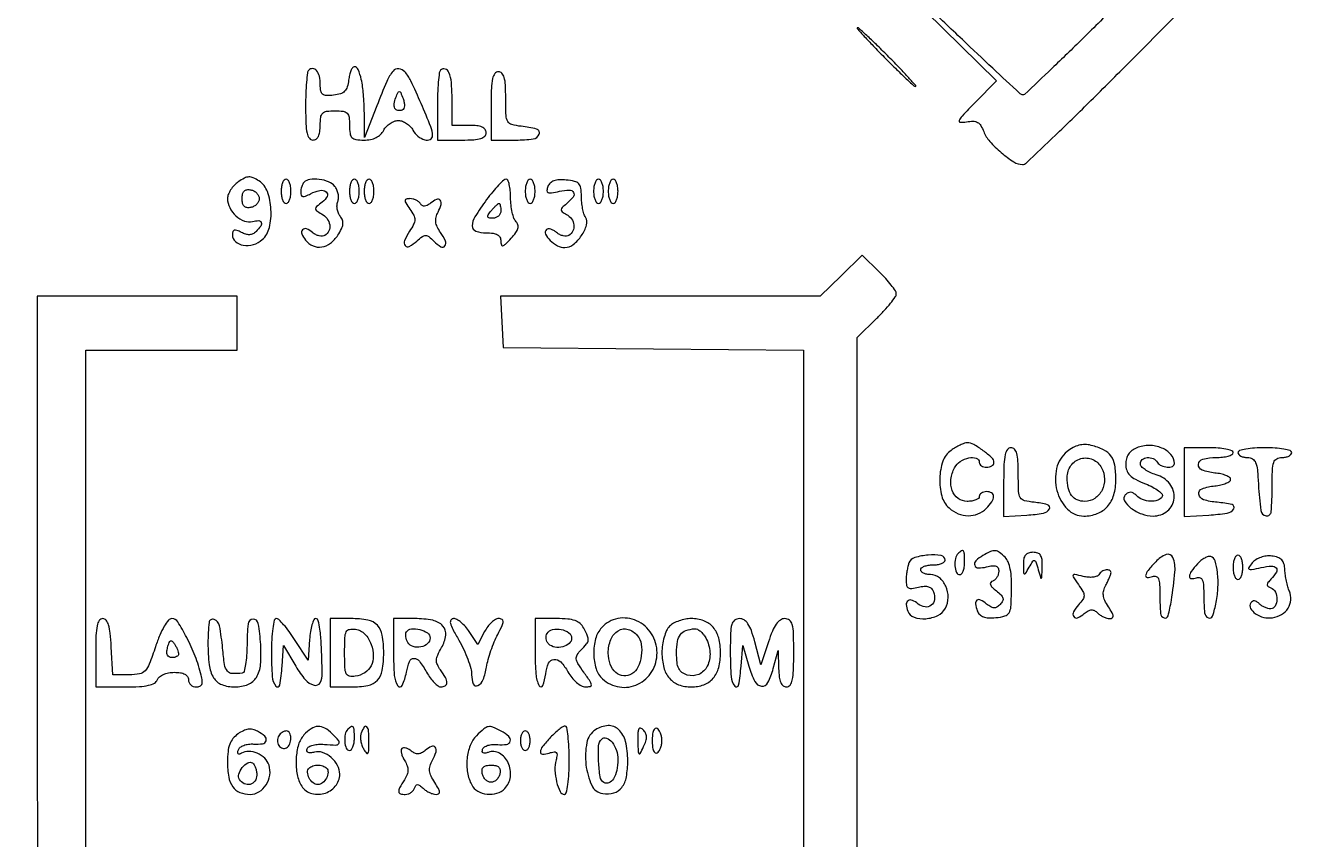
# Model space of a CAD drawing. Extents: x 1 to 1003, y 66 to 993.
# Drawn here: x 533.6 to 793, y 500.7 to 667.5 of the extents above; entities that cross this region are included whole.
import ezdxf

# ---------------------------------------------------------------- set-up
doc = ezdxf.new("R2010")
doc.units = 0

msp = doc.modelspace()

# ---------------------------------------------------------------- linework, layer by layer
for points in [[(718, 670.3969), (732.5, 656.143188), (728.161235, 651.693297, 0.003738), (725.498172, 648.920865, 0.084627), (724.885373, 648.003558, 0.535626), (725.121531, 647.629693, 0.053255), (726.392989, 647.734793, -0.04639), (727.734882, 647.864242, -0.131024), (728.638069, 647.626771, -0.128923), (729.311832, 646.968059, -0.044264), (729.912315, 645.730629, 0.092075), (731.13564, 643.72162, 0.034889), (733.502132, 641.424782, 0.03328), (736.08051, 639.528299, 0.142871), (737.891638, 639, 0.192328), (738.6209, 639.291289, 0.000906), (744.608612, 645.003346, 0.004006), (751.391386, 651.602337, 0.0025), (759.237267, 659.436921), (779.5, 679.873842)], [(757.47181, 671.998093, -0.00238), (750.151043, 664.730808, -0.003897), (743.871765, 658.651993, -0.000676), (738.298123, 653.354175, -0.281753), (737.798979, 653.248093, -0.102928), (737.298442, 653.551533, -0.000314), (731.775281, 658.704616, -0.00179), (725.549133, 664.562772, -0.001117), (718.293257, 671.469749, 0.001257)], [(704, 477), (704, 540.297052), (704, 603.594104), (708, 607.5, 0.01307), (709.532055, 609.07631, 0.017738), (710.825, 610.581924, 0.014767), (711.801139, 611.880608, 0.154977), (712, 612.506781, 0.149032), (711.813747, 613.117779, 0.017555), (710.970062, 614.282537, 0.019772), (709.83657, 615.624115, 0.01499), (708.493827, 617.005983), (704.987654, 620.4043), (700.705976, 616.20215), (696.424297, 612), (663.659889, 612), (630.895481, 612), (631.19774, 606.75), (631.5, 601.5), (662.25, 601.235548), (693, 600.971096), (693, 538.985548), (693, 477)], [(546, 477), (546, 539), (546, 601), (561.5, 601), (577, 601), (577, 606.5), (577, 612), (556.5, 612), (536, 612), (536, 538, 0.000897), (536.058188, 505.576242, 0.002481), (536.253378, 482.75, 0.000345)]]:
    msp.add_lwpolyline(points, format="xyb")
for points in [[(709.5, 661, 0.003936), (711.811926, 658.70019, 0.006164), (713.840159, 656.7625, 0.002114), (715.609109, 655.127667, 0.187602), (715.937393, 655, 0.646591), (716.00039, 655.139997, 0.002786), (714.546409, 656.7625, 0.007025), (712.741929, 658.698325, 0.003952), (710.5, 661, 0.003936), (708.188074, 663.29981, 0.006164), (706.159841, 665.2375, 0.002114), (704.390891, 666.872333, 0.187602), (704.062607, 667, 0.646591), (703.99961, 666.860003, 0.002786), (705.453591, 665.2375, 0.007025), (707.258071, 663.301675, 0.003952)], [(591.63948, 658.306147, 0.168302), (591.385865, 657.783687, 0.008269), (591.187847, 655.847222, 0.012627), (591.046449, 653.497882, 0.008716), (591, 650.833333, 0.008755), (591.061587, 647.316459, 0.045297), (591.304878, 645.388889, 0.105056), (591.766102, 644.37096, 0.238372), (592.5, 644, 0.152103), (593.148955, 644.202091, 0.12651), (593.625, 644.75, 0.082504), (593.911037, 645.677925, 0.033607), (594, 647, -0.030723), (594.103846, 648.688463, -0.167168), (594.5, 649.5, -0.167168), (595.311537, 649.896154, -0.030723), (597, 650, -0.030723), (598.688463, 649.896154, -0.167168), (599.5, 649.5, -0.167168), (599.896154, 648.688463, -0.030723), (600, 647, 0.030651), (600.103334, 645.315914, 0.165726), (600.497068, 644.502967, 0.167781), (601.302306, 644.105183, 0.031602), (602.964816, 644, 0.047175), (604.313279, 644.12751, 0.068003), (605.44759, 644.5089, 0.075869), (606.346038, 645.138988, 0.079252), (607, 646, -0.067308), (607.552804, 646.764898, -0.0557), (608.322777, 647.4125, -0.057669), (609.182584, 647.852277, -0.089634), (610, 648, -0.089634), (610.817416, 647.852277, -0.057669), (611.677223, 647.4125, -0.0557), (612.447196, 646.764898, -0.067308), (613, 646, 0.100038), (614.00427, 644.785201, 0.101465), (615.396706, 644.06322, 0.170041), (616.511077, 644.131012, 0.302004), (617, 644.866647, 0.095039), (616.643691, 646.724256, 0.0072), (614.672397, 651.473725, 0.008163), (612.573268, 656.122443, 0.074987), (611.344404, 657.957143, 0.181619), (610.074786, 658.604652, 0.253412), (608.916098, 658.136371, 0.072107), (607.631724, 656.024389, 0.008832), (605.596021, 650.997143), (603.097757, 644.5), (603.035224, 649.5, 0.016605), (602.857308, 653.389291, 0.034306), (602.410279, 656.397862, 0.04298), (601.771595, 658.448034, 0.304656), (600.949791, 659, 0.25111), (600.613707, 658.819852, 0.048985), (600.279874, 658.192188, 0.041464), (599.997103, 657.303451, 0.027658), (599.816422, 656.25, -0.046929), (599.523968, 654.866688, -0.121406), (599, 654, -0.121406), (598.133312, 653.476032, -0.046929), (596.75, 653.183578, -0.03092), (595.249852, 653.10439, -0.167453), (594.492639, 653.37302, -0.186631), (594.107694, 654.031462, -0.040027), (594, 655.374561, 0.054834), (593.815172, 657.054819, 0.115202), (593.248882, 658.231598, 0.21565), (592.465643, 658.627582, 0.210191)], [(618.63948, 658.306147, 0.168302), (618.385865, 657.783687, 0.008269), (618.187847, 655.847222, 0.012627), (618.046449, 653.497882, 0.008716), (618, 650.833333), (618, 644), (623, 644, 0.014068), (625.460489, 644.069243, 0.058865), (626.916667, 644.325, 0.122766), (627.704941, 644.79299, 0.200296), (628, 645.5, 0.164293), (627.773926, 646.169448, 0.129352), (627.166667, 646.642857, 0.075863), (626.104033, 646.918107, 0.025511), (624.5, 647), (621, 647), (621, 652.440983, 0.02093), (620.860527, 655.771436, 0.07487), (620.369495, 657.839048, 0.229498), (619.588149, 658.548178, 0.274391)], [(629, 651), (629, 644), (634.083333, 644, 0.033453), (637.628519, 644.237458, 0.2734), (638.852231, 645.202013, 0.445338), (638.329976, 646.234187, 0.041524), (635.172988, 646.813358, -0.037695), (633.232369, 647.154064, -0.207244), (632.410317, 647.789238, -0.117582), (632.063512, 649.041588, -0.009016), (632, 652.563358, 0.012339), (631.933079, 655.274831, 0.055019), (631.681024, 656.843893, 0.118903), (631.214528, 657.685956, 0.21006), (630.5, 658, 0.241448), (629.764111, 657.622643, 0.103378), (629.303571, 656.583333, 0.044348), (629.061101, 654.613168, 0.008455)], [(610.803347, 650.145833, -0.132324), (609.885926, 650.052542, -0.237641), (609.288005, 650.487037, -0.156806), (609.132666, 651.42174, -0.060234), (609.483797, 652.706872, -0.012562), (609.956134, 653.787233, -0.32904), (610.218824, 653.929974, -0.26417), (610.480749, 653.72897, -0.009302), (610.973183, 652.5, -0.044492), (611.195313, 651.708388, -0.064254), (611.236179, 650.983464, -0.084019), (611.101235, 650.431223, -0.202458)], [(577.203621, 635.430069, 0.051066), (576.360596, 634.700973, 0.045706), (575.647314, 633.790127, 0.048443), (575.159163, 632.843696, 0.095131), (575, 632.014725, 0.11981), (575.451503, 630.157522, 0.089105), (576.741196, 628.477487, 0.093983), (578.462966, 627.419651, 0.156073), (580.149076, 627.328733, -0.058992), (581.402642, 627.502743, -0.327927), (581.925565, 627.134398, -0.240895), (581.812724, 626.384789, -0.040824), (580.846804, 625.246804, -0.081163), (580.218038, 624.794661, -0.101995), (579.525759, 624.611856, -0.088719), (578.743703, 624.707816, -0.04812), (577.846804, 625.081988, 0.027956), (576.926811, 625.510055, 0.159735), (576.39621, 625.543424, 0.260466), (576.098283, 625.258213, 0.074535), (576, 624.602571, 0.213945), (576.622699, 623.213908, 0.142565), (578.221522, 622.4524, 0.112929), (580.299401, 622.584783, 0.112226), (582.118398, 623.607148, 0.151808), (583.580181, 626.079756, 0.072094), (583.91111, 629.802405, 0.07261), (583.174452, 633.431962, 0.16183), (581.453621, 635.621586, 0.038895), (580.272135, 636.276396, 0.118897), (579.378796, 636.449732, 0.110645), (578.4669, 636.201842, 0.031308)], [(586, 633.5, 0.038131), (586.073116, 632.542644, 0.057076), (586.29375, 631.734375, 0.074992), (586.617064, 631.182831, 0.226478), (587, 631, 0.226478), (587.382936, 631.182831, 0.074992), (587.70625, 631.734375, 0.057076), (587.926884, 632.542644, 0.038131), (588, 633.5, 0.038131), (587.926884, 634.457356, 0.057076), (587.70625, 635.265625, 0.074992), (587.382936, 635.817169, 0.226478), (587, 636, 0.226478), (586.617064, 635.817169, 0.074992), (586.29375, 635.265625, 0.057076), (586.073116, 634.457356, 0.038131)], [(590.666667, 635.333333, 0.079474), (590.410852, 634.980096, 0.037921), (590.195833, 634.460498, 0.036356), (590.049157, 633.871027, 0.042825), (590, 633.29815, 0.089471), (590.109345, 632.691977, 0.274803), (590.42158, 632.440774, 0.137338), (590.991567, 632.516357, 0.021652), (592.020667, 633.01106, -0.072705), (593.884114, 633.683349, -0.209778), (595.196742, 633.40018, -0.372423), (595.415257, 632.474219, -0.11377), (594.40149, 631.289601, 0.014615), (593.26478, 630.397111, 0.206052), (593.035428, 629.945075, 0.262102), (593.234693, 629.532098, 0.02323), (594.25, 628.892555, -0.099129), (595.385806, 627.909805, -0.126026), (595.935398, 626.642446, -0.146015), (595.771518, 625.403714, -0.150038), (594.956195, 624.472927, -0.128519), (594.447524, 624.316725, -0.067469), (593.784152, 624.378219, -0.060118), (593.07582, 624.634584, -0.056402), (592.432029, 625.056411, 0.075952), (591.186255, 625.805047, 0.309816), (590.367532, 625.629364, 0.297617), (590.214018, 624.785768, 0.073681), (590.979944, 623.524166, 0.114349), (592.525108, 622.348638, 0.143435), (594.300282, 622.102587, 0.128569), (596.073141, 622.858271, 0.083214), (597.595237, 624.505006, 0.028153), (598.340907, 625.796097, 0.084602), (598.63936, 626.765531, 0.118388), (598.552341, 627.584738, 0.088031), (598.101037, 628.378258, -0.075865), (597.713309, 629.023208, -0.055817), (597.483866, 629.82618, -0.055964), (597.438106, 630.657419, -0.077553), (597.594623, 631.385987, 0.083395), (597.744072, 632.123234, 0.056256), (597.676363, 632.980756, 0.055137), (597.41484, 633.822161, 0.070419), (596.989431, 634.512735, 0.124065), (595.720496, 635.440277, 0.063905), (593.805173, 635.943033, 0.065312), (591.896277, 635.940408, 0.164866)], [(600, 633.5, 0.038131), (600.073116, 632.542644, 0.057076), (600.29375, 631.734375, 0.074992), (600.617064, 631.182831, 0.226478), (601, 631, 0.226478), (601.382936, 631.182831, 0.074992), (601.70625, 631.734375, 0.057076), (601.926884, 632.542644, 0.038131), (602, 633.5, 0.038131), (601.926884, 634.457356, 0.057076), (601.70625, 635.265625, 0.074992), (601.382936, 635.817169, 0.226478), (601, 636, 0.226478), (600.617064, 635.817169, 0.074992), (600.29375, 635.265625, 0.057076), (600.073116, 634.457356, 0.038131)], [(603, 633.5, 0.038131), (603.073116, 632.542644, 0.057076), (603.29375, 631.734375, 0.074992), (603.617064, 631.182831, 0.226478), (604, 631, 0.226478), (604.382936, 631.182831, 0.074992), (604.70625, 631.734375, 0.057076), (604.926884, 632.542644, 0.038131), (605, 633.5, 0.038131), (604.926884, 634.457356, 0.057076), (604.70625, 635.265625, 0.074992), (604.382936, 635.817169, 0.226478), (604, 636, 0.226478), (603.617064, 635.817169, 0.074992), (603.29375, 635.265625, 0.057076), (603.073116, 634.457356, 0.038131)], [(628.08651, 631.802997, 0.018012), (625.699994, 628.300195, 0.138205), (625.141786, 626.411602, 0.32138), (625.872057, 625.364944, 0.085129), (628, 625, -0.032122), (629.400214, 624.909953, -0.09635), (630.305835, 624.609287, -0.147174), (630.814391, 624.08049, -0.118966), (631, 623.311439, 0.063661), (631.097959, 622.545172, 0.418507), (631.399749, 622.37086, 0.128544), (631.94335, 622.685452, 0.010116), (633.116628, 623.894811, 0.026723), (634.072648, 625.037722, 0.089284), (634.509368, 625.908085, 0.145638), (634.507727, 626.628634, 0.124101), (634.116628, 627.283372, -0.110625), (633.685579, 627.963261, -0.030351), (633.328009, 629.188241, -0.029115), (633.082209, 630.663388, -0.026731), (633, 632.2, 0.022679), (632.933908, 633.656356, 0.036319), (632.731662, 634.88375, 0.041466), (632.440558, 635.765727, 0.300895), (632.08651, 636, 0.189622), (631.580931, 635.801111, 0.014961), (630.534696, 634.767131, 0.018667), (629.335374, 633.4108, 0.013154)], [(636, 633.5, 0.038131), (636.073116, 632.542644, 0.057076), (636.29375, 631.734375, 0.074992), (636.617064, 631.182831, 0.226478), (637, 631, 0.226478), (637.382936, 631.182831, 0.074992), (637.70625, 631.734375, 0.057076), (637.926884, 632.542644, 0.038131), (638, 633.5, 0.038131), (637.926884, 634.457356, 0.057076), (637.70625, 635.265625, 0.074992), (637.382936, 635.817169, 0.226478), (637, 636, 0.226478), (636.617064, 635.817169, 0.074992), (636.29375, 635.265625, 0.057076), (636.073116, 634.457356, 0.038131)], [(640.628626, 634.474597, 0.070477), (640.441083, 633.657761, 0.327521), (640.678355, 633.269067, 0.138268), (641.367916, 633.189469, 0.014085), (643.000977, 633.500215, -0.044612), (645.018275, 633.757877, -0.281148), (645.884744, 633.272901, -0.307609), (645.805037, 632.331489, -0.04923), (644.436812, 630.947559, 0.019846), (643.559758, 630.15885, 0.202371), (643.373624, 629.717802, 0.241409), (643.575879, 629.323311, 0.028278), (644.436812, 628.775424, -0.111386), (645.466763, 627.84987, -0.124828), (645.946093, 626.608549, -0.137747), (645.755921, 625.380498, -0.148532), (644.956195, 624.472927, -0.128519), (644.447524, 624.316725, -0.067469), (643.784152, 624.378219, -0.060118), (643.07582, 624.634584, -0.056402), (642.432029, 625.056411, 0.043074), (641.819917, 625.481164, 0.05946), (641.204888, 625.742467, 0.074929), (640.678826, 625.813061, 0.19471), (640.333333, 625.666667, 0.317462), (640.172478, 624.732954, 0.088876), (641.084513, 623.459429, 0.072801), (642.587798, 622.370983, 0.120918), (644.099392, 622, 0.171196), (645.834111, 622.611887, 0.073419), (647.524284, 624.440735, 0.076015), (648.562441, 626.602573, 0.220363), (648.340024, 628.206024, -0.071064), (648.019047, 628.906387, -0.023883), (647.75104, 630.001145, -0.023209), (647.566544, 631.256524, -0.024563), (647.503828, 632.5, 0.034918), (647.385255, 634.165264, 0.155455), (646.964756, 635.037247, 0.148904), (646.105843, 635.526049, 0.031196), (644.377648, 635.803838, 0.033413), (642.927335, 635.847657, 0.07618), (641.854306, 635.642781, 0.10421), (641.1048, 635.184905, 0.112552)], [(650, 633.5, 0.038131), (650.073116, 632.542644, 0.057076), (650.29375, 631.734375, 0.074992), (650.617064, 631.182831, 0.226478), (651, 631, 0.226478), (651.382936, 631.182831, 0.074992), (651.70625, 631.734375, 0.057076), (651.926884, 632.542644, 0.038131), (652, 633.5, 0.038131), (651.926884, 634.457356, 0.057076), (651.70625, 635.265625, 0.074992), (651.382936, 635.817169, 0.226478), (651, 636, 0.226478), (650.617064, 635.817169, 0.074992), (650.29375, 635.265625, 0.057076), (650.073116, 634.457356, 0.038131)], [(653, 633.5, 0.038131), (653.073116, 632.542644, 0.057076), (653.29375, 631.734375, 0.074992), (653.617064, 631.182831, 0.226478), (654, 631, 0.226478), (654.382936, 631.182831, 0.074992), (654.70625, 631.734375, 0.057076), (654.926884, 632.542644, 0.038131), (655, 633.5, 0.038131), (654.926884, 634.457356, 0.057076), (654.70625, 635.265625, 0.074992), (654.382936, 635.817169, 0.226478), (654, 636, 0.226478), (653.617064, 635.817169, 0.074992), (653.29375, 635.265625, 0.057076), (653.073116, 634.457356, 0.038131)], [(581.5, 632, -0.111169), (581.367648, 631.412083, -0.081628), (580.985937, 630.86097, -0.076288), (580.418687, 630.429863, -0.076985), (579.75, 630.190371, -0.080835), (578.958137, 630.167453, -0.169023), (578.414557, 630.441706, -0.141833), (578.09901, 631.037793, -0.051314), (578, 632, -0.051314), (578.09901, 632.962207, -0.141833), (578.414557, 633.558294, -0.169023), (578.958137, 633.832547, -0.080835), (579.75, 633.809629, -0.076985), (580.418687, 633.570137, -0.076288), (580.985937, 633.13903, -0.081628), (581.367648, 632.587917, -0.111169)], [(612.37988, 629.868032, -0.033131), (613.151877, 628.593984, -0.124619), (613.363706, 627.691643, -0.114977), (613.128655, 626.756802, -0.026197), (612.301126, 625.336824, 0.042927), (611.278168, 623.438398, 0.267987), (611.400219, 622.383918, 0.377754), (612.250669, 622.20307, 0.055739), (613.800024, 623.319024, -0.024297), (614.917663, 624.235791, -0.163174), (615.590645, 624.455007, -0.169202), (616.246612, 624.22014, -0.026592), (617.282345, 623.289084, 0.058096), (618.718339, 622.15296, 0.386342), (619.540978, 622.306124, 0.275059), (619.655866, 623.322834, 0.046707), (618.649558, 625.089939, -0.038689), (617.963123, 626.251692, -0.083055), (617.665861, 627.245645, -0.093846), (617.725509, 628.202293, -0.06057), (618.128579, 629.240253, 0.051589), (618.754394, 630.770057, 0.247512), (618.573272, 631.663339, 0.33608), (617.829372, 631.843048, 0.070446), (616.613194, 631.093942, -0.042758), (615.932773, 630.621153, -0.113862), (615.370421, 630.450245, -0.160084), (614.908743, 630.567725, -0.113122), (614.530011, 630.951442, 0.087609), (614.171975, 631.352853, 0.053334), (613.632384, 631.691986, 0.051388), (613.005234, 631.922235, 0.062374), (612.384279, 632, 0.051794), (611.611721, 631.919757, 0.354227), (611.386888, 631.643389, 0.143873), (611.538235, 631.124347, 0.010377)], [(631, 629.5, -0.107348), (630.875699, 628.927707, -0.099536), (630.523407, 628.440625, -0.095788), (629.996941, 628.114059, -0.091307), (629.377555, 628, -0.035496), (628.565314, 628.057736, -0.304492), (628.308142, 628.28931, -0.217533), (628.381629, 628.689039, -0.020633), (629, 629.5, -0.013852), (629.504355, 630.074554, -0.019119), (629.99011, 630.559375, -0.016008), (630.412416, 630.925448, -0.172217), (630.622445, 631, -0.294983), (630.768578, 630.90557, -0.044235), (630.889093, 630.559375, -0.037907), (630.972666, 630.07485, -0.023761)], [(723.222506, 580.443296, 0.15762), (721.55953, 578.242616, 0.075407), (720.904356, 574.720605, 0.074538), (721.322543, 571.113198, 0.143734), (722.828741, 568.654988, 0.085798), (724.671585, 567.488322, 0.095846), (726.728677, 567.066823, 0.099518), (728.732815, 567.446835, 0.10024), (730.428571, 568.571429, 0.04324), (731.578844, 569.939933, 0.149017), (731.935826, 571.029229, 0.275727), (731.539405, 571.726022, 0.129582), (730.5, 572, 0.064853), (729.926543, 571.925306, 0.082425), (729.440625, 571.70625, 0.098894), (729.115568, 571.381354, 0.148195), (729, 571, -0.225263), (728.818277, 570.617111, -0.075489), (728.271222, 570.29375, -0.057437), (727.469095, 570.073133, -0.038433), (726.519052, 570, -0.162207), (724.682389, 570.611942, -0.143852), (723.472043, 572.231384, -0.119118), (723.198716, 574.518144, -0.093582), (723.950153, 576.906859, -0.12439), (725.122868, 578.194023, -0.093068), (726.89788, 578.941937, -0.136074), (728.386569, 578.856533, -0.321156), (729, 578, 0.148195), (729.115568, 577.618646, 0.098894), (729.440625, 577.29375, 0.082425), (729.926543, 577.074694, 0.064853), (730.5, 577, 0.061006), (731.073593, 577.070247, 0.07958), (731.559375, 577.277093, 0.097455), (731.884591, 577.583526, 0.156466), (732, 577.943296, 0.207636), (731.570638, 578.932651, 0.029104), (729.817682, 580.39036, 0.03199), (727.865791, 581.645729, 0.127583), (726.5, 582, 0.089205), (725.950882, 581.901246, 0.02189), (725.102054, 581.542718, 0.021722), (724.1508, 581.039161, 0.020182)], [(746.986772, 580.190372, 0.167894), (744.847597, 576.758942, 0.120652), (744.917597, 572.206736, 0.129614), (747.045912, 568.431208, 0.20263), (750.432481, 567, 0.091817), (753.181734, 567.509146, 0.120828), (755.269879, 568.958451, 0.11146), (756.560788, 571.312649, 0.070005), (757, 574.434259, 0.03946), (756.763948, 577.42066, 0.116981), (755.986436, 579.308624, 0.126326), (754.485359, 580.562515, 0.049713), (751.931177, 581.481137, 0.057681), (750.639402, 581.650901, 0.067801), (749.414676, 581.503272, 0.063556), (748.212581, 581.019934, 0.042881)], [(761.25, 580.959518, 0.066295), (760.282929, 580.417292, 0.08309), (759.574415, 579.67421, 0.083056), (759.146217, 578.74069, 0.066178), (759, 577.640804, 0.084115), (759.215517, 576.368789, 0.113116), (759.835105, 575.382605, 0.077848), (761.017228, 574.522162, 0.023304), (763.051328, 573.596139, -0.024834), (764.560479, 572.903523, -0.042209), (765.73329, 572.161198, -0.054875), (766.455719, 571.476899, -0.324863), (766.492311, 570.987559, -0.175382), (765.562043, 570.250568, -0.090968), (764.075509, 570.039084, -0.0826), (762.46888, 570.373044, -0.104283), (761.2, 571.2, 0.054484), (760.582555, 571.695777, 0.129989), (760.026684, 571.873316, 0.141059), (759.485561, 571.746816, 0.068979), (758.915729, 571.315729, 0.339687), (758.759366, 570.124185, 0.099572), (760.062759, 568.646838, 0.072586), (762.282766, 567.421137, 0.09013), (764.600062, 567, 0.171667), (767.564661, 568.048753, 0.206371), (768.928954, 570.645616, 0.189947), (768.020477, 573.595853, 0.153781), (765.25, 575.456797, -0.034365), (764.005846, 575.91803, -0.045488), (762.954687, 576.512413, -0.053077), (762.222708, 577.143609, -0.190542), (762, 577.706797, -0.224853), (762.402764, 578.557132, -0.15178), (763.414577, 578.96695, -0.126354), (764.628885, 578.761256, -0.150636), (765.5, 578, 0.153666), (766.2804, 577.32613, 0.084125), (767.519735, 577.023535, 0.106124), (768.591253, 577.174356, 0.320305), (768.984687, 577.75, 0.176898), (768.2696, 579.590446, 0.114675), (766.393314, 580.934711, 0.09774), (763.833065, 581.449614, 0.095847)], [(734, 573.945209), (734, 566.890418), (738.75, 567.195209, 0.026733), (742.135926, 567.595003, 0.223499), (743.365978, 568.45609, 0.492505), (743.007321, 569.316373, 0.041127), (740.25, 569.813358, -0.035339), (738.245845, 570.150725, -0.207641), (737.413858, 570.779121, -0.120233), (737.063459, 572.020377, -0.008955), (737, 575.563358, 0.012339), (736.933079, 578.274831, 0.055019), (736.681024, 579.843893, 0.118903), (736.214528, 580.685956, 0.21006), (735.5, 581, 0.242445), (734.763467, 580.620559, 0.102828), (734.303155, 579.574201, 0.044044), (734.060946, 577.590039, 0.00836)], [(754.067697, 576.873507, -0.118733), (754.664749, 574.58345, -0.121243), (754.146022, 572.292091, -0.130305), (752.668935, 570.618433, -0.14821), (750.628428, 570, -0.101143), (749.055869, 570.321395, -0.132879), (747.910028, 571.224377, -0.108068), (747.223574, 572.745694, -0.05219), (747, 574.881787, -0.155971), (747.782967, 577.330696, -0.17094), (749.816205, 578.761743, -0.176675), (752.244522, 578.579134, -0.165127)], [(771, 573.94774), (771, 566.895481), (776.013123, 567.19774, 0.023461), (779.76026, 567.600726, 0.210541), (781.120397, 568.47074, 0.522838), (780.779515, 569.332212, 0.036999), (777.75, 569.810365, -0.054126), (774.950771, 570.35081, -0.288882), (773.982374, 571.478666, -0.357182), (774.655649, 572.60417, -0.062447), (777.25, 573.186642, 0.02879), (778.494957, 573.379494, 0.043226), (779.545313, 573.701701, 0.052026), (780.283511, 574.093555, 0.249714), (780.5, 574.5, 0.249714), (780.283511, 574.906445, 0.052026), (779.545313, 575.298299, 0.043226), (778.494957, 575.620506, 0.02879), (777.25, 575.813358, -0.064722), (774.651896, 576.409054, -0.3354), (773.907465, 577.573216, -0.320469), (774.82068, 578.660621, -0.063081), (777.5, 579, 0.027026), (778.841111, 579.072542, 0.042582), (779.971875, 579.29375, 0.052312), (780.767902, 579.614308, 0.277684), (781, 580, 0.322437), (780.719449, 580.389817, 0.031449), (779.53125, 580.70625, 0.03053), (777.916554, 580.927795, 0.01883), (776, 581), (771, 581)], [(782, 580, 0.187142), (782.148089, 579.618199, 0.089477), (782.572841, 579.29375, 0.069302), (783.203837, 579.07377, 0.049306), (783.950096, 579, -0.133195), (784.970492, 578.723266, -0.167394), (785.604705, 577.984538, -0.070923), (785.967962, 576.474647, -0.010414), (786.200096, 573.329004, 0.018609), (786.667194, 568.155806, 0.336201), (787.761504, 567.040553, 0.433951), (788.799692, 567.86753, 0.019828), (789, 572.916667, -0.008264), (789.058294, 576.443574, -0.071266), (789.332192, 577.989583, -0.188344), (789.93837, 578.724104, -0.127817), (791, 579, 0.048028), (791.765418, 579.073693, 0.068025), (792.4125, 579.29375, 0.088204), (792.848523, 579.618118, 0.191087), (793, 580, 0.332234), (792.707933, 580.391033, 0.026982), (791.384375, 580.70625, 0.027868), (789.60834, 580.927854, 0.017105), (787.5, 581, 0.017105), (785.39166, 580.927854, 0.027868), (783.615625, 580.70625, 0.026982), (782.292067, 580.391033, 0.332234)], [(714.606989, 557.418213, 0.032847), (714.374046, 556.667133, 0.017105), (714.178303, 555.705755, 0.016936), (714.044124, 554.701215, 0.024735), (714, 553.809805, 0.05477), (714.112261, 552.788042, 0.214997), (714.483022, 552.292566, 0.16071), (715.185688, 552.160235, 0.028347), (716.521959, 552.416155, -0.038292), (717.724239, 552.621741, -0.097764), (718.599728, 552.532046, -0.130304), (719.222908, 552.144676, -0.09758), (719.654742, 551.457346, -0.127689), (719.831245, 549.893701, -0.192745), (719.155778, 548.72057, -0.204053), (717.894386, 548.378286, -0.139677), (716.518216, 548.984882, 0.070104), (715.299766, 549.736532, 0.254952), (714.424558, 549.660637, 0.269182), (714.047132, 548.897183, 0.07505), (714.345077, 547.543128, 0.221464), (715.646878, 546.284607, 0.102355), (718.035789, 545.975681, 0.093966), (720.523756, 546.644941, 0.15862), (722.067697, 548.126493, 0.121016), (722.627902, 550.315545, 0.107119), (722.150831, 552.624498, 0.118463), (720.822584, 554.360876, 0.172163), (719.021439, 555, -0.047499), (718.24779, 555.073662, -0.067488), (717.593798, 555.29375, -0.087651), (717.152918, 555.618081, -0.192758), (717, 556, -0.226478), (717.182831, 556.382936, -0.074992), (717.734375, 556.70625, -0.057076), (718.542644, 556.926884, -0.038131), (719.5, 557, 0.038131), (720.457356, 557.073116, 0.057076), (721.265625, 557.29375, 0.074992), (721.817169, 557.617064, 0.226478), (722, 558, 0.372657), (721.204324, 558.919315, 0.055675), (718.556131, 559.005948, 0.051332), (715.779475, 558.497505, 0.23433)], [(724.666667, 559.333333, 0.148246), (724.117117, 558.305634, 0.068475), (724.025382, 556.777653, 0.077107), (724.338097, 555.446162, 0.305562), (725, 555, 0.226478), (725.382936, 555.182831, 0.074992), (725.70625, 555.734375, 0.057076), (725.926884, 556.542644, 0.038131), (726, 557.5, 0.011827), (725.959636, 559.206136, 0.146405), (725.746711, 559.811817, 0.394613), (725.359821, 559.886341, 0.056055)], [(729.75, 558.919901, 0.05735), (728.310848, 557.84394, 0.289066), (728.072279, 556.915227, 0.323938), (728.796044, 556.384291, 0.063151), (730.5, 556.589356, -0.029405), (731.704801, 556.817455, -0.118811), (732.443041, 556.737267, -0.200251), (732.851092, 556.364691, -0.109316), (733, 555.691741, -0.075183), (732.906541, 555.073709, -0.065057), (732.632812, 554.477012, -0.067449), (732.227897, 553.991097, -0.095975), (731.75, 553.698085, 0.147055), (731.339575, 553.385645, 0.251156), (731.282665, 552.969695, 0.11345), (731.646896, 552.416289, 0.026072), (732.5, 551.682073, -0.03008), (733.455633, 550.846199, -0.129114), (733.838072, 550.201191, -0.188011), (733.781062, 549.591868, -0.078487), (733.292382, 548.909702, -0.058054), (732.61389, 548.364904, -0.14798), (732.011481, 548.200299, -0.128258), (731.362439, 548.388493, -0.038866), (730.518216, 548.984882, 0.053356), (729.286705, 549.802533, 0.284714), (728.516936, 549.744501, 0.281326), (728.219824, 549.026447, 0.052612), (728.60411, 547.58929, 0.105146), (729.090957, 546.839564, 0.108342), (729.836028, 546.362519, 0.079542), (730.905601, 546.151366, 0.033304), (732.377648, 546.196162, 0.039958), (734.262289, 546.533037, 0.19963), (735.098623, 547.169924, 0.115931), (735.47984, 548.424249, 0.009945), (735.629544, 551.799027, 0.019544), (735.594762, 554.174599, 0.034914), (735.354192, 556.112259, 0.043458), (734.927135, 557.596369, 0.104972), (734.308116, 558.549027, 0.03593), (733.148956, 559.552574, 0.141063), (732.273316, 559.883631, 0.126378), (731.300605, 559.716423, 0.026445)], [(738.030409, 557.035714, 0.004755), (738.065876, 555.386378, 0.287368), (738.223953, 555.150626, 0.375755), (738.461755, 555.223767, 0.006272), (739.228497, 556.5, -0.011245), (739.999584, 557.755022, -0.325475), (740.332396, 557.883358, -0.256349), (740.618403, 557.609791, -0.007975), (741.098408, 556, 0.002487), (741.577027, 554.328068, 0.506699), (741.716012, 554.277488, 0.240178), (741.826276, 554.474422, 0.001541), (741.90032, 556.535714, 0.028499), (741.862986, 558.080757, 0.120115), (741.573243, 558.954424, 0.175817), (740.983974, 559.414989, 0.078998), (740, 559.571429, 0.075238), (739.058873, 559.429006, 0.153697), (738.450939, 559.008265, 0.12585), (738.119972, 558.246804, 0.042931)], [(765.14536, 557.654728, 0.01726), (763.588361, 555.878324, 0.119154), (763.089891, 554.841029, 0.478497), (763.418647, 554.435995, 0.090947), (764.5, 554.638374, -0.17943), (765.224271, 554.646577, -0.221214), (765.699837, 554.176897, -0.07713), (765.942335, 552.994317, -0.012076), (766, 550.606989, 0.019774), (766.139673, 547.076718, 0.293826), (766.854827, 546.137255, 0.440533), (767.673674, 546.564942, 0.023942), (768.358152, 549.75, 0.018863), (769.096458, 555.574454, 0.119162), (768.65622, 558.510376, 0.409106), (767.292103, 559.100165, 0.112479)], [(773.677007, 557.19559, 0.027627), (772.430667, 555.655372, 0.141612), (772.063925, 554.630782, 0.417653), (772.453081, 554.194953, 0.104644), (773.5, 554.361626, -0.17421), (774.223179, 554.377141, -0.223492), (774.698284, 553.922616, -0.079493), (774.94178, 552.775268, -0.012618), (775, 550.468615, 0.025544), (775.168105, 547.180206, 0.268876), (775.928383, 546.131927, 0.443147), (776.807375, 546.520558, 0.033707), (777.536349, 549.342066, 0.034547), (777.90396, 552.48655, 0.041359), (777.798592, 555.465197, 0.044957), (777.305727, 557.801822, 0.243798), (776.427007, 558.697212, 0.153749), (775.897826, 558.703256, 0.051574), (775.176585, 558.401084, 0.045546), (774.397918, 557.878787, 0.038363)], [(781, 556.5, 0.038131), (781.073116, 555.542644, 0.057076), (781.29375, 554.734375, 0.074992), (781.617064, 554.182831, 0.226478), (782, 554, 0.226478), (782.382936, 554.182831, 0.074992), (782.70625, 554.734375, 0.057076), (782.926884, 555.542644, 0.038131), (783, 556.5, 0.038131), (782.926884, 557.457356, 0.057076), (782.70625, 558.265625, 0.074992), (782.382936, 558.817169, 0.226478), (782, 559, 0.226478), (781.617064, 558.817169, 0.074992), (781.29375, 558.265625, 0.057076), (781.073116, 557.457356, 0.038131)], [(784.934023, 557.420503, 0.022182), (784.191313, 556.440197, 0.449033), (784.270273, 556.117662, 0.171082), (784.789444, 556.040405, 0.006262), (786.769619, 556.4494, -0.033512), (788.898366, 556.769396, -0.244143), (789.820794, 556.382968, -0.325558), (789.877094, 555.527149, -0.048161), (788.75, 554.075, 0.026382), (788.149887, 553.3676, 0.164145), (788, 552.923333, 0.247772), (788.178067, 552.586056, 0.062037), (788.75, 552.291667, -0.202871), (789.654916, 551.445682, -0.108013), (789.970225, 549.918029, -0.1236), (789.605909, 548.535202, -0.273327), (788.7, 548, -0.067926), (788.123074, 548.078739, -0.039035), (787.46253, 548.319345, -0.038224), (786.824555, 548.67099, -0.051353), (786.312868, 549.087132, 0.056866), (785.815101, 549.482941, 0.123419), (785.35338, 549.632159, 0.158419), (784.951587, 549.530744, 0.114435), (784.623878, 549.200439, 0.266575), (784.588128, 548.102213, 0.122334), (785.578817, 546.999532, 0.090526), (787.27549, 546.252348, 0.095672), (789.09283, 546.173236, 0.100377), (790.926443, 546.837041, 0.115702), (792.248949, 548.139621, 0.12187), (792.811623, 549.837184, 0.119627), (792.523767, 551.614077, -0.032179), (792.210672, 552.515227, -0.016418), (791.928962, 553.680385, -0.016242), (791.716325, 554.905081, -0.023408), (791.61462, 556, 0.053984), (791.424386, 557.228104, 0.127082), (790.971491, 558.029568, 0.123316), (790.176879, 558.525808, 0.049321), (788.914404, 558.800558, 0.057944), (787.78621, 558.800518, 0.054542), (786.66374, 558.543885, 0.056988), (785.67277, 558.068123, 0.079321)], [(753.497732, 554.99633, -0.171156), (753.076388, 554.656862, -0.057695), (752.295999, 554.47915, -0.049372), (751.318404, 554.469395, -0.039325), (750.277789, 554.645128, 0.007776), (748.562362, 555.047421, 0.328468), (748.237639, 554.902436, 0.282575), (748.250818, 554.522258, 0.006393), (749.31884, 552.95518, -0.020933), (750.235845, 551.521854, -0.132568), (750.459477, 550.693526, -0.15389), (750.218092, 549.927572, -0.031232), (749.31923, 548.800251, 0.059451), (748.302801, 547.366826, 0.279312), (748.34798, 546.400154, 0.362517), (749.143636, 546.168094, 0.070353), (750.518216, 547.015118, -0.041318), (751.337486, 547.587887, -0.119384), (751.996451, 547.784462, -0.141915), (752.602119, 547.64285, -0.068549), (753.242382, 547.157618, 0.049364), (753.782808, 546.71453, 0.037889), (754.448596, 546.34005, 0.038898), (755.13233, 546.083579, 0.070392), (755.723053, 546, 0.136002), (756.253325, 546.146954, 0.293265), (756.433469, 546.510942, 0.102371), (756.211038, 547.193584, 0.015256), (755.451981, 548.432942, -0.034501), (754.730564, 549.719446, -0.081348), (754.427721, 550.773595, -0.094122), (754.49795, 551.771287, -0.058424), (754.928928, 552.867201, 0.01079), (755.33904, 553.674928, 0.013241), (755.685373, 554.446817, 0.011716), (755.94205, 555.104984, 0.087325), (756, 555.434259, 0.297546), (755.704849, 555.886324, 0.147874), (754.996085, 555.972046, 0.099165), (754.125208, 555.633321, 0.112622)], [(548, 539), (548, 532), (554.031385, 532, 0.012813), (556.948993, 532.074778, 0.043026), (558.840553, 532.336033, 0.072643), (560.030056, 532.795046, 0.174509), (560.638374, 533.5, -0.134491), (561.070802, 534.088394, -0.065461), (561.877318, 534.570636, -0.056246), (562.931597, 534.891905, -0.045886), (564.106989, 535, -0.035916), (565.369109, 534.909221, -0.083878), (566.267831, 534.620377, -0.125312), (566.803082, 534.143627, -0.149554), (567, 533.5, 0.106399), (567.123181, 532.92769, 0.09939), (567.47247, 532.440625, 0.096052), (567.994404, 532.114111, 0.092135), (568.608408, 532, 0.094927), (569.331048, 532.138444, 0.201928), (569.729437, 532.530252, 0.129251), (569.828048, 533.2395, 0.031755), (569.612644, 534.407212, 0.030622), (568.382163, 538.286844, 0.027212), (566.645037, 542.148049, 0.021455), (564.817696, 545.338984, 0.257424), (563.618871, 546, 0.223331), (562.903833, 545.663855, 0.040501), (562.039862, 544.430167, 0.033939), (561.132157, 542.607844, 0.018134), (560.25, 540.25, -0.010484), (558.981937, 536.69599, -0.09633), (558.121774, 535.310976, -0.162293), (556.980306, 534.685619, -0.044883), (554.916667, 534.5), (551.5, 534.5), (551.200096, 540.25, 0.012833), (550.985289, 543.006349, 0.048037), (550.641546, 544.706982, 0.092914), (550.142739, 545.663379, 0.230129), (549.450096, 546, 0.253187), (548.74602, 545.619055, 0.093931), (548.301789, 544.543183, 0.042365), (548.061914, 542.5469, 0.008727)], [(571, 541.017592, 0.027994), (571.252557, 536.51016, 0.109367), (572.150654, 533.886569, 0.166533), (573.832754, 532.489546, 0.09101), (576.5, 532, 0.094469), (579.191818, 532.513164, 0.16315), (580.917258, 533.967092, 0.116688), (581.767989, 536.579548, 0.036971), (581.803401, 540.70587, 0.024928), (581.30578, 545.007444, 0.379106), (580.230741, 545.878653, 0.372959), (579.215158, 544.917937, 0.024803), (579, 540.583333, -0.016816), (578.92765, 538.432657, -0.026362), (578.70625, 536.596042, -0.024262), (578.391632, 535.19696, -0.29629), (578, 534.85, -0.047629), (575.984824, 534.741674, -0.218786), (574.968751, 535.260707, -0.13091), (574.402092, 536.573791, -0.013779), (574, 539.922355, 0.02247), (573.366923, 544.518353, 0.265736), (572.248019, 545.843304, 0.485769), (571.235486, 545.216437, 0.02802)], [(584, 539, 0.016284), (584.159162, 534.11428, 0.153168), (584.907787, 532.17901, 0.644297), (585.703581, 532.379661, 0.026723), (586.192502, 536.25), (586.5, 540.5), (589, 536.237915, 0.044129), (590.939361, 533.513814, 0.150812), (592.75611, 532.36328, 0.345118), (593.971999, 532.876585, 0.135475), (594.428571, 534.763695, 0.00314), (594.199693, 540.750721, 0.019235), (593.943573, 543.831036, 0.034072), (593.609007, 545.574995, 0.340609), (593.057498, 546, 0.294542), (592.673006, 545.751986, 0.034759), (592.301528, 544.751562, 0.032704), (591.993577, 543.378738, 0.020767), (591.807498, 541.75), (591.5, 537.5), (588.737455, 541.75, 0.015214), (587.607323, 543.378013, 0.021439), (586.496343, 544.751562, 0.018425), (585.514175, 545.785296, 0.195984), (584.987455, 546, 0.352447), (584.591292, 545.681138, 0.018813), (584.285266, 543.977768, 0.022288), (584.069582, 541.727884, 0.012752)], [(596, 539), (596, 532), (600.3, 532, 0.045146), (603.754779, 532.312574, 0.158004), (605.698971, 533.359284, 0.151544), (606.706188, 535.378478, 0.040498), (607, 539, 0.040498), (606.706188, 542.621522, 0.151544), (605.698971, 544.640716, 0.158004), (603.754779, 545.687426, 0.045146), (600.3, 546), (596, 546)], [(609, 539, 0.018828), (609.174436, 534.369382, 0.128147), (609.909985, 532.223408, 0.593737), (610.798979, 532.299979, 0.054022), (611.65, 535, -0.043893), (612.307134, 537.24193, -0.308355), (613.198372, 537.851311, -0.237719), (614.301858, 537.297358, -0.030369), (615.79651, 535.006323, 0.029148), (616.540449, 533.859894, 0.035939), (617.366787, 532.890181, 0.038869), (618.156218, 532.204042, 0.159521), (618.75, 532.006323, 0.142406), (619.609034, 532.251345, 0.26634), (619.938373, 532.869627, 0.121723), (619.641846, 533.927014, 0.028935), (618.641892, 535.475064, -0.049396), (617.993989, 536.574143, -0.120428), (617.813719, 537.490487, -0.095277), (618.060539, 538.5194, -0.023906), (618.850548, 540.062315, 0.097287), (619.711938, 542.601477, 0.22304), (619.118043, 544.482655, 0.159696), (617.034058, 545.646664, 0.048204), (613.377555, 546), (609, 546)], [(622.404978, 541.57193, -0.023136), (623.398261, 539.681711, -0.021602), (624.237712, 537.664622, -0.022156), (624.825609, 535.809334, -0.065735), (625, 534.488597, 0.095355), (625.359435, 532.621025, 0.443465), (626.269779, 532.282819, 0.18368), (627.368464, 533.514514, 0.049652), (628.067615, 536.082129, -0.025894), (628.41025, 537.625914, -0.014801), (628.97428, 539.450688, -0.014756), (629.652067, 541.257467, -0.023658), (630.346909, 542.75, 0.009752), (631.264065, 544.584946, 0.095101), (631.481392, 545.420799, 0.301852), (631.241128, 545.838908, 0.116249), (630.557617, 546, 0.136794), (629.88568, 545.81266, 0.050409), (629.091909, 545.216051, 0.045238), (628.310989, 544.352367, 0.040541), (627.665568, 543.331237), (626.267262, 540.662474), (624.518621, 543.331237, 0.035614), (623.740259, 544.352494, 0.039424), (622.84889, 545.216051, 0.043013), (621.979327, 545.81706, 0.130431), (621.289968, 546, 0.259835), (620.771915, 545.711292, 0.202871), (620.67163, 545.063676, 0.060612), (621.154573, 543.810191, 0.010316)], [(638, 539, 0.020297), (638.177064, 534.639986, 0.096842), (638.848919, 532.25201, 0.649528), (639.589969, 532.288077, 0.063144), (640.183578, 534.672881, -0.072424), (640.770776, 536.858822, -0.274824), (641.870121, 537.655942, -0.232895), (643.260795, 537.121866, -0.057326), (644.748895, 535.089288, 0.040945), (645.553308, 533.911661, 0.044338), (646.519678, 532.914552, 0.048949), (647.496728, 532.224942, 0.129038), (648.318094, 532.006323, 0.054238), (649.280983, 532.107694, 0.383206), (649.534025, 532.457943, 0.121839), (649.285921, 533.140314, 0.006891), (647.998613, 535.001948, -0.015068), (646.79741, 536.801255, -0.109149), (646.451529, 537.77572, -0.175066), (646.634918, 538.584481, -0.054001), (647.430519, 539.573376, 0.022093), (648.566055, 540.813954, 0.145683), (648.896034, 541.577951, 0.13519), (648.767529, 542.426077, 0.01807), (647.964816, 544.065741, 0.093217), (647.221469, 544.990078, 0.092621), (646.191546, 545.583731, 0.063332), (644.697201, 545.904862, 0.021299), (642.464816, 546), (638, 546)], [(651.654988, 544.171259, 0.119667), (650.41637, 541.889704, 0.06903), (650.036137, 538.770968, 0.069991), (650.516517, 535.722067, 0.135624), (651.828741, 533.654988, 0.146253), (655.303215, 531.997503, 0.151375), (659.0651, 532.549904, 0.146889), (661.934724, 535.159417, 0.136117), (663, 539, 0.142884), (661.863053, 542.89734, 0.144856), (658.813565, 545.547188, 0.154045), (654.962987, 546.019283, 0.164341)], [(665.571429, 544.428571, 0.088499), (664.957738, 543.54838, 0.037655), (664.453704, 542.19721, 0.035206), (664.113991, 540.61416, 0.035266), (664, 539, 0.062768), (664.381563, 535.9725, 0.114973), (665.52348, 533.777393, 0.127996), (667.417391, 532.460563, 0.088468), (670, 532, 0.088468), (672.582609, 532.460563, 0.127996), (674.47652, 533.777393, 0.114973), (675.618437, 535.9725, 0.062768), (676, 539, 0.062768), (675.618437, 542.0275, 0.114973), (674.47652, 544.222607, 0.127996), (672.582609, 545.539437, 0.088468), (670, 546, 0.047729), (668.790771, 545.884306, 0.03757), (667.520536, 545.538393, 0.038733), (666.379588, 545.031056, 0.072518)], [(678, 539, 0.016159), (678.1582, 534.106272, 0.154318), (678.906306, 532.182348, 0.641429), (679.70575, 532.383865, 0.026699), (680.210533, 536.25), (680.536062, 540.5), (681.806575, 536.25, 0.041425), (683.033905, 533.116287, 0.2593), (684.396439, 532.169497, 0.310731), (685.713795, 532.893784, 0.051535), (686.797308, 535.75), (687.793295, 539.5), (687.896648, 535.75, 0.023687), (688.025739, 534.03013, 0.070555), (688.3323, 532.892225, 0.121391), (688.823026, 532.240827, 0.172573), (689.5, 532, 0.241448), (690.235889, 532.377357, 0.103378), (690.696429, 533.416667, 0.044348), (690.938899, 535.386832, 0.008455), (691, 539, 0.0071), (690.943521, 542.977233, 0.056701), (690.684842, 544.790798, 0.159489), (690.124453, 545.662631, 0.172482), (689.175568, 546, 0.152091), (688.252547, 545.712586, 0.088006), (687.418257, 544.888415, 0.055794), (686.624287, 543.450376, 0.019986), (685.813524, 541.25), (684.275913, 536.5), (683.019241, 541.25, 0.018695), (682.319342, 543.54488, 0.062682), (681.624732, 544.951786, 0.106253), (680.837579, 545.723167, 0.141831), (679.881285, 546, 0.162151), (678.893533, 545.67102, 0.16786), (678.317189, 544.819785, 0.058786), (678.055789, 543.031114, 0.00692)], [(604.441476, 540.697231, -0.079033), (604.86761, 538.344434, -0.122964), (604.413505, 536.344383, -0.134902), (603.119243, 534.915911, -0.105078), (601.147872, 534.180449, -0.088395), (599.969478, 534.214208, -0.241165), (599.338942, 534.722292, -0.095907), (599.05627, 535.940478, -0.009195), (599, 539, -0.009017), (599.055898, 542.099212, -0.099646), (599.342931, 543.29962, -0.244837), (599.988829, 543.79804, -0.080003), (601.229876, 543.819551, -0.086583), (602.223217, 543.495794, -0.070994), (603.126803, 542.837593, -0.064393), (603.882903, 541.884961, -0.051386)], [(616.5, 542.013695, -0.217527), (615.978365, 540.871415, -0.130044), (614.612672, 540.202591, -0.121479), (613.022637, 540.274209, -0.184666), (611.93581, 541.103861, -0.053848), (611.667607, 541.664825, -0.052871), (611.523306, 542.273579, -0.057594), (611.516518, 542.837197, -0.113118), (611.660343, 543.25944, -0.233583), (612.679765, 543.896133, -0.088047), (614.403012, 543.764403, -0.089276), (615.958088, 543.051186, -0.245433)], [(645.5, 542.013695, -0.215755), (645.003156, 540.915884, -0.118772), (643.673184, 540.21608, -0.106504), (642.047859, 540.157987, -0.153416), (640.780913, 540.819087, -0.086253), (640.449558, 541.289848, -0.075876), (640.277715, 541.866176, -0.077341), (640.287205, 542.457007, -0.096079), (640.481492, 542.970053, -0.205052), (641.593224, 543.751581, -0.09946), (643.363513, 543.769212, -0.105597), (644.928045, 543.110094, -0.245157)], [(658.949813, 542.560472, -0.13549), (659.751407, 540.781672, -0.073721), (659.767986, 538.367724, -0.074321), (659.087326, 536.075725, -0.14462), (657.833823, 534.658851, -0.164717), (656.158687, 534.261767, -0.158571), (654.556573, 534.954815, -0.125093), (653.403073, 536.64413, -0.087777), (653, 538.922445, -0.094816), (653.535996, 541.723556, -0.162371), (655.053582, 543.52506, -0.209175), (657.047573, 543.798729, -0.151663)], [(672.964816, 542.065741, -0.104665), (673.836378, 539.066729, -0.134772), (673.286271, 536.261974, -0.173355), (671.538704, 534.581281, -0.184535), (669.173804, 534.444837, -0.078444), (668.093591, 534.985284, -0.126597), (667.435992, 535.768433, -0.087733), (667.096491, 536.987535, -0.024151), (667, 538.984054, -0.038273), (667.179129, 541.32077, -0.123636), (667.779614, 542.744859, -0.150126), (668.9009, 543.558473, -0.066293), (670.714816, 543.921053, -0.132517), (671.255025, 543.812332, -0.056924), (671.876865, 543.408621, -0.050798), (672.478797, 542.799834, -0.046742)], [(564.984687, 538.75, -0.182983), (564.882955, 538.463816, -0.093473), (564.582378, 538.220312, -0.07235), (564.130628, 538.055395, -0.051441), (563.59362, 538, -0.122534), (563.02454, 538.141589, -0.174563), (562.677468, 538.523649, -0.118851), (562.576513, 539.168848, -0.043627), (562.732357, 540.084535, -0.021889), (563.041, 541.083886, -0.185328), (563.342121, 541.434346, -0.331312), (563.68304, 541.38443, -0.055202), (564.123425, 540.834535, -0.021915), (564.448346, 540.268552, -0.021382), (564.725375, 539.671707, -0.021856), (564.922818, 539.127601, -0.071114)], [(650.375632, 523.234687, 0.203105), (648.607502, 520.601119, 0.076296), (648.434292, 516.069443, 0.079649), (649.612457, 511.862479, 0.253686), (651.872361, 510.173236, 0.104421), (654.154121, 510.317379, 0.163924), (655.765171, 511.410437, 0.119576), (656.708185, 513.570171, 0.043443), (657, 516.922445, 0.059136), (656.538032, 520.814739, 0.144302), (655.109968, 523.292241, 0.207421), (652.95669, 524.083704, 0.131238)], [(577.154606, 522.395737, 0.068544), (576.124798, 521.440428, 0.082097), (575.465855, 520.295431, 0.06402), (575.109637, 518.777585, 0.025668), (575, 516.643296, 0.041135), (575.254605, 513.553782, 0.112406), (576.079506, 511.537355, 0.148017), (577.530414, 510.40032, 0.092968), (579.664816, 510, 0.142087), (581.454598, 510.51909, 0.109425), (582.903474, 511.959746, 0.103938), (583.658829, 513.947643, 0.116352), (583.504247, 515.98662, 0.125091), (582.634683, 517.385313, 0.089386), (581.093807, 518.411196, 0.092601), (579.344859, 518.81041, 0.149426), (577.879217, 518.425352, -0.060156), (577.436592, 518.220526, -0.289012), (577.179472, 518.286029, -0.233917), (577.091801, 518.570371, -0.044513), (577.229482, 519.110804, -0.145187), (577.611784, 519.638702, -0.072443), (578.337934, 520.045856, -0.061044), (579.294189, 520.284387, -0.04846), (580.359214, 520.311736, 0.053589), (582.18894, 520.377461, 0.290678), (582.908519, 520.994391, 0.297428), (582.648234, 521.893111, 0.054881), (581.154606, 522.917257, 0.066058), (580.177688, 523.284385, 0.089538), (579.238068, 523.330416, 0.079287), (578.258269, 523.040279, 0.041243)], [(585.5, 522, 0.144545), (585.228407, 521.005022, 0.137775), (585.532901, 520.000994, 0.173073), (586.249279, 519.445281, 0.22115), (587.069098, 519.542705, 0.159216), (587.740337, 520.337303, 0.09745), (587.975841, 521.552855, 0.119333), (587.719488, 522.598328, 0.280205), (587.059017, 523, 0.089642), (586.653442, 522.926698, 0.053229), (586.2129, 522.70625, 0.051032), (585.806203, 522.382515, 0.06081)], [(590.654988, 522.171259, 0.113135), (589.554484, 520.20498, 0.056176), (589.060824, 517.375053, 0.054852), (589.207577, 514.389983, 0.083362), (590.035184, 511.934259, 0.1875), (591.975514, 510.270861, 0.152884), (594.729321, 510.175576, 0.149336), (597.091505, 511.67409, 0.17913), (598, 514.128571, 0.126026), (597.540824, 515.921387, 0.088611), (596.228322, 517.550361, 0.091965), (594.484948, 518.577463, 0.152354), (592.79382, 518.656334, -0.040111), (592.017396, 518.518576, -0.130426), (591.506064, 518.603178, -0.235779), (591.275137, 518.886223, -0.141543), (591.301707, 519.328686, -0.190528), (591.679502, 519.761402, -0.056078), (592.518172, 520.081371, -0.047493), (593.625804, 520.257303, -0.035823), (594.858812, 520.246194, 0.011472), (597.209407, 520.110459, 0.250549), (597.808374, 520.404425, 0.347631), (597.782329, 520.975552, 0.017677), (596.428571, 522.428571, 0.06635), (594.931226, 523.573707, 0.142177), (593.530229, 523.913473, 0.137829), (592.135462, 523.453629, 0.060782)], [(599.666667, 523.333333, 0.148246), (599.117117, 522.305634, 0.068475), (599.025382, 520.777653, 0.077107), (599.338097, 519.446162, 0.305562), (600, 519, 0.226478), (600.382936, 519.182831, 0.074992), (600.70625, 519.734375, 0.057076), (600.926884, 520.542644, 0.038131), (601, 521.5, 0.011827), (600.959636, 523.206136, 0.146405), (600.746711, 523.811817, 0.394613), (600.359821, 523.886341, 0.056055)], [(602.384934, 522.560739, 0.085288), (602.249269, 521.878325, 0.044785), (602.304273, 521.012356, 0.04283), (602.523724, 520.109941, 0.050714), (602.88591, 519.310739, 0.026285), (603.468973, 518.419625, 0.503024), (603.753697, 518.417713, 0.153508), (603.927725, 518.908521, 0.006688), (603.969591, 520.75, 0.019039), (603.906387, 522.950265, 0.16449), (603.535915, 523.844275, 0.497018), (603.021626, 523.807889, 0.052859)], [(626, 522, 0.105337), (624.70891, 520.009895, 0.067613), (624.077424, 517.319916, 0.065312), (624.177504, 514.451732, 0.081701), (625.035184, 511.934259, 0.142728), (626.268883, 510.674477, 0.101395), (628.162596, 510.067415, 0.098471), (630.191474, 510.246811, 0.125883), (631.8, 511.2, 0.170642), (632.95427, 513.605654, 0.13486), (632.494974, 516.474321, 0.156357), (630.718904, 518.430943, 0.226229), (628.429175, 518.611195, -0.04269), (627.766719, 518.419928, -0.176671), (627.361612, 518.482804, -0.267903), (627.1933, 518.761331, -0.089548), (627.271332, 519.24932, -0.166279), (627.631861, 519.70746, -0.068073), (628.357989, 520.048057, -0.057093), (629.310416, 520.229838, -0.045764), (630.354892, 520.212151, 0.062915), (632.179182, 520.243654, 0.302541), (632.914699, 520.902549, 0.281665), (632.614278, 521.886309, 0.058544), (631.065741, 522.964816, 0.023658), (629.375749, 523.768892, 0.147299), (628.432589, 523.867611, 0.132338), (627.540985, 523.43543, 0.017726)], [(635, 521, 0.048028), (635.073693, 520.234582, 0.068025), (635.29375, 519.5875, 0.088204), (635.618118, 519.151477, 0.191087), (636, 519, 0.191087), (636.381882, 519.151477, 0.088204), (636.70625, 519.5875, 0.068025), (636.926307, 520.234582, 0.048028), (637, 521, 0.048028), (636.926307, 521.765418, 0.068025), (636.70625, 522.4125, 0.088204), (636.381882, 522.848523, 0.191087), (636, 523, 0.191087), (635.618118, 522.848523, 0.088204), (635.29375, 522.4125, 0.068025), (635.073693, 521.765418, 0.048028)], [(641.174314, 521.685549, 0.019291), (639.522715, 519.785706, 0.150402), (639.094277, 518.708254, 0.444233), (639.532237, 518.243932, 0.071582), (640.917124, 518.473696, -0.035064), (641.898809, 518.711053, -0.245478), (642.352453, 518.563583, -0.230389), (642.508182, 518.097063, -0.031281), (642.304689, 517.05713, 0.075127), (642.083381, 514.973295, 0.048574), (642.425498, 512.567165, 0.049471), (643.125908, 510.569182, 0.291554), (644.019052, 510, 0.35347), (644.410372, 510.316138, 0.018131), (644.714966, 512.033989, 0.021974), (644.930344, 514.287436, 0.012837), (645, 517, 0.011071), (644.940566, 519.683808, 0.018284), (644.757455, 521.94375, 0.012653), (644.501722, 523.72345, 0.365815), (644.174314, 524, 0.144193), (643.729555, 523.869014, 0.021075), (642.952469, 523.32013, 0.022371), (642.067318, 522.571783, 0.017509)], [(654.984687, 517.127555, -0.048596), (654.75495, 514.903752, -0.087449), (654.086178, 513.202325, -0.149441), (653.142819, 512.366317, -0.250561), (652.111803, 512.430902, -0.219628), (651.350114, 513.581327, -0.02537), (651.027489, 516.742388, -0.026507), (651.033922, 519.927982, -0.184651), (651.657991, 521.324657, -0.301752), (652.645854, 521.524157, -0.12914), (653.774402, 520.677369, -0.08606), (654.679013, 519.015675, -0.083357)], [(659.06768, 520.95, 0.003356), (659.126407, 518.719846, 0.19034), (659.28792, 518.34744, 0.505637), (659.531359, 518.384455, 0.008664), (660.235053, 519.782627, 0.033133), (660.697352, 520.931016, 0.08422), (660.82981, 521.816857, 0.109136), (660.651726, 522.554058, 0.082929), (660.167373, 523.232627, 0.118227), (659.625077, 523.565139, 0.375409), (659.264494, 523.411162, 0.104506), (659.078609, 522.653861, 0.013015)], [(662, 521, 0.027283), (662.066129, 519.789018, 0.067954), (662.280626, 518.930402, 0.143113), (662.607504, 518.513374, 0.302575), (663, 518.5, 0.108893), (663.383456, 518.872201, 0.050757), (663.70625, 519.489314, 0.046925), (663.925899, 520.234268, 0.048273), (664, 521, 0.048273), (663.925899, 521.765732, 0.046925), (663.70625, 522.510686, 0.050757), (663.383456, 523.127799, 0.108893), (663, 523.5, 0.302575), (662.607504, 523.486626, 0.143113), (662.280626, 523.069598, 0.067954), (662.066129, 522.210982, 0.027283)], [(610.716846, 519.383513, 0.200077), (610.568164, 519.022275, 0.056366), (610.640829, 518.404543, 0.047343), (610.890953, 517.660554, 0.034841), (611.299402, 516.892189, -0.047001), (611.814698, 515.863313, -0.096689), (611.973207, 514.98024, -0.09377), (611.789656, 514.084723, -0.042297), (611.240547, 513.013569, 0.01411), (610.258674, 511.337889, 0.140969), (610.081778, 510.55316, 0.321714), (610.421473, 510.133852, 0.066948), (611.416667, 510, 0.080683), (611.992485, 510.093526, 0.06659), (612.551823, 510.367188, 0.067745), (613.010515, 510.772165, 0.090441), (613.291667, 511.25, -0.062037), (613.586056, 511.821933, -0.247772), (613.923333, 512, -0.164145), (614.3676, 511.850113, -0.026382), (615.075, 511.25, 0.043443), (615.679548, 510.771587, 0.035411), (616.399428, 510.367188, 0.036684), (617.120859, 510.089278, 0.073725), (617.723053, 510, 0.136002), (618.253325, 510.146954, 0.293265), (618.433469, 510.510942, 0.102371), (618.211038, 511.193584, 0.015256), (617.451981, 512.432942, -0.033344), (616.703252, 513.760945, -0.087879), (616.411499, 514.809388, -0.098329), (616.513059, 515.822305, -0.048898), (617.009948, 517.018589, 0.044397), (617.727655, 518.703608, 0.242733), (617.572624, 519.650247, 0.355377), (616.824114, 519.840812, 0.064867), (615.524166, 519.020056, -0.047946), (614.728078, 518.479031, -0.11257), (614.040472, 518.283618, -0.123265), (613.37645, 518.413112, -0.063795), (612.657991, 518.868879, 0.046115), (612.100236, 519.250919, 0.062391), (611.534201, 519.479483, 0.078203), (611.045614, 519.53002, 0.185169)], [(581, 513.940983, -0.152942), (580.622734, 512.736471, -0.180587), (579.646935, 512.059669, -0.174855), (578.440764, 512.177187, -0.144465), (577.472927, 513.043805, -0.216191), (577.331132, 514.147734, -0.0913), (578.037176, 515.503329, -0.098762), (579.133746, 516.448989, -0.273619), (580.113307, 516.429973, -0.121409), (580.453803, 516.082729, -0.047968), (580.739534, 515.472779, -0.043811), (580.934417, 514.724135, -0.041798)], [(595.264432, 515.402234, -0.215227), (595.595385, 514.526735, -0.104339), (595.268831, 513.349092, -0.098711), (594.472159, 512.354206, -0.1765), (593.5, 512, -0.1765), (592.527841, 512.354206, -0.098711), (591.731169, 513.349092, -0.104339), (591.404615, 514.526735, -0.215227), (591.735568, 515.402234, -0.076542), (592.048325, 515.631524, -0.038312), (592.500448, 515.824406, -0.036896), (593.009454, 515.955946, -0.044813), (593.5, 516, -0.044813), (593.990546, 515.955946, -0.036896), (594.499552, 515.824406, -0.038312), (594.951675, 515.631524, -0.076542)], [(630.809629, 514.25, -0.076985), (630.570137, 513.581313, -0.076288), (630.13903, 513.014063, -0.081628), (629.587917, 512.632352, -0.111169), (629, 512.5, -0.111169), (628.412083, 512.632352, -0.081628), (627.86097, 513.014063, -0.076288), (627.429863, 513.581313, -0.076985), (627.190371, 514.25, -0.080835), (627.167453, 515.041863, -0.169023), (627.441706, 515.585443, -0.141833), (628.037793, 515.90099, -0.051314), (629, 516, -0.051314), (629.962207, 515.90099, -0.141833), (630.558294, 515.585443, -0.169023), (630.832547, 515.041863, -0.080835)]]:
    msp.add_lwpolyline(points, format="xyb", close=True)

doc.saveas('drawing.dxf')
